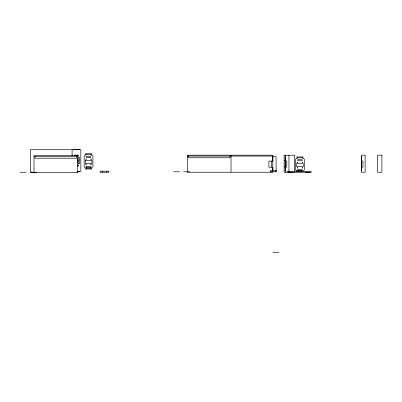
<?xml version="1.0" encoding="UTF-8"?>
<svg xmlns="http://www.w3.org/2000/svg" width="402" height="402" viewBox="0 0 402 402"><rect width="100%" height="100%" fill="white"/><g stroke="black" fill="none" stroke-linecap="round" stroke-linejoin="round"><path stroke-width="0.6" d="M285.234 172.242L285.234 167.212L286.767 167.212L286.767 161.091L285.234 161.091L285.234 155.192M285.234 166.559L285.234 161.75M361.418 166.559L361.418 161.75M79.305 157.815L78.978 158.142L78.697 157.649L79.264 157.649L79.144 158.097L78.651 157.815M78.651 163.277L78.978 162.951L79.264 163.443L78.697 163.443L78.812 162.996L79.305 163.277M86.36 154.604L84.174 155.916L84.174 166.845L86.36 168.157M90.731 168.157L92.917 166.845L92.917 155.916L90.731 154.604M297.731 157.815L295.545 159.127L295.545 170.056L297.294 171.106M302.103 171.368L304.289 170.056L304.289 159.127L302.103 157.815M73.209 149.288L79.722 149.288M85.289 153.73L91.802 153.73M85.289 154.604L91.802 154.604M74.32 155.102L78.606 155.102L78.606 156.152L77.38 156.152M187.297 156.066L272.817 156.066L272.817 161.091L268.883 161.091L268.883 167.212L272.817 167.212L272.817 172.242L187.297 172.242L187.297 155.192L272.817 155.192L272.817 170.714M33.999 156.504L77.722 156.504M272.817 156.72L276.099 156.72L276.099 170.714M296.656 156.941L303.173 156.941M296.656 157.815L303.173 157.815M77.36 159.016L79.742 159.016L79.742 162.076L77.36 162.076M284.144 160.654L285.832 160.654M77.536 164.941L78.606 164.941L78.606 165.991L77.38 165.991M284.144 166.775L285.239 166.775M85.289 168.157L91.802 168.157M85.289 169.031L91.802 169.031M77.089 171.368L80.837 171.368L80.837 149.725L30.376 149.725L30.376 172.242M77.099 171.805L79.722 171.805M173.393 171.805L179.538 171.805M183.528 171.805L189.669 171.805M20.1 172.242L26.241 172.242M30.235 172.242L36.376 172.242M272.817 252.712L278.938 252.712M361.418 156.614L361.418 170.82M310.093 172.242L305.284 172.242M301.57 171.368L301.57 170.93L296.761 170.93L296.761 171.368M294.641 172.242L294.641 155.192L284.144 155.192L284.144 172.242L311.188 172.242L311.188 171.368L287.144 171.368L287.144 172.242M293.043 172.242L288.234 172.242M288.953 155.192L288.953 172.242M285.234 156.614L285.234 170.82M275.692 171.368L275.692 171.805M271.727 161.081L271.727 167.227M270.883 171.368L270.883 171.805M231.014 155.192L231.014 172.242M230.034 156.066L230.034 157.77L188.277 157.77L188.277 156.066M106.641 171.151L106.641 172.242M102.269 171.151L102.269 172.242M77.887 159.036L77.887 160.112L78.762 160.549L77.887 160.986L77.887 162.056M76.737 156.504L76.737 158.207L34.984 158.207L34.984 156.504M72.094 149.725L72.094 155.911M33.999 172.679L33.999 155.629L77.722 155.629L77.722 172.679L31.532 172.679L31.532 171.805M77.39 159.619A1.312 1.312 0 0 1 77.39 161.473M77.445 159.89A1.181 1.181 0 0 1 77.445 161.202M361.418 167.212L361.418 172.242L365.132 172.242L365.132 155.192L361.418 155.192L361.418 161.091L362.946 161.091L362.946 167.212L361.418 167.212M85.345 160.438L85.335 163.498L91.892 163.498L91.902 160.438L85.345 160.438M86.46 166.358L86.455 167.408L90.741 167.408L90.746 166.358L86.46 166.358M86.49 156.524L86.49 157.574L90.772 157.574L90.777 156.524L86.49 156.524M296.711 163.649L296.701 166.704L303.259 166.704L303.269 163.649L296.711 163.649M297.827 169.569L297.827 170.619L302.108 170.619L302.113 169.569L297.827 169.569M297.862 159.735L297.857 160.785L302.143 160.785L302.148 159.735L297.862 159.735M85.827 159.071C85.892 160.373 86.988 158.483 85.827 159.071M85.812 164.534C85.877 165.835 86.973 163.946 85.812 164.534M90.857 159.071C90.922 160.373 92.018 158.483 90.857 159.071M90.837 164.534C90.902 165.835 91.998 163.946 90.837 164.534M297.199 162.282C297.264 163.579 298.359 161.689 297.199 162.282M297.178 167.745C297.244 169.046 298.339 167.152 297.178 167.745M302.224 162.282C302.289 163.579 303.384 161.689 302.224 162.282M302.209 167.745C302.274 169.046 303.369 167.152 302.209 167.745M381.9 155.192L377.528 155.192L377.528 172.242L381.9 172.242L381.9 155.192M276.35 170.714L270.229 170.714L270.229 171.805L276.36 171.805L276.35 170.714M108.826 171.151L100.083 171.151L100.083 172.242L108.826 172.242L108.826 171.151"/></g></svg>
